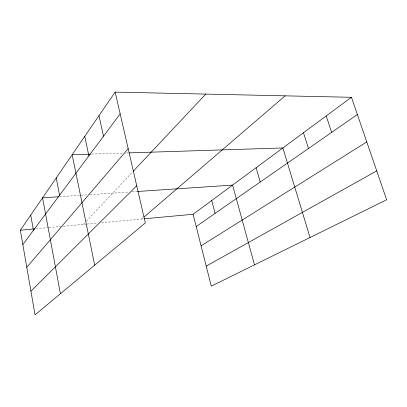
<?xml version="1.0" encoding="UTF-8"?>
<svg xmlns="http://www.w3.org/2000/svg" width="407" height="407" viewBox="0 0 407 407"><rect width="100%" height="100%" fill="white"/><g stroke="black" fill="none" stroke-linecap="round" stroke-linejoin="round"><path stroke-width="0.31" stroke-dasharray="2.04 1.53" d="M83.287 224.405L85.867 221.657M86.299 221.199L132.692 171.851M141.722 219.017L143.137 217.801M35.877 228.775L48.301 227.63M48.921 227.574L60.775 226.48M63.278 226.246L86.406 224.115M87.032 224.059L97.644 223.082M101.394 222.736L143.6 218.844M59.661 196.698L86.854 194.877M90.003 194.668L129.497 192.018M131.99 191.85L137.597 191.473M91.672 154.08L123.224 153.068M125.768 152.986L128.307 152.905"/><path stroke-width="0.61" d="M115.14 92.104L145.314 222.965L35.033 314.896L20.35 230.204L115.14 92.104L351.439 97.298L386.65 199.776L211.284 286.146L193.091 214.28L351.439 97.298M22.838 244.566L120.157 113.858M26.781 267.297L128.18 148.652M133.125 171.393L205.784 94.093M30.922 291.203L136.727 185.729M144.078 216.987L285.165 95.838M196.189 226.521L357.361 114.525M201.083 245.848L366.768 141.911M206.217 266.117L376.724 170.889M20.35 230.204L34.636 228.887M144.226 218.783L193.091 214.28M59.03 196.744L42.562 197.848L60.409 293.742M137.597 191.473L232.58 185.104L254.502 264.86M90.41 154.121L72.171 154.706L94.678 265.176M128.943 152.884L282.875 147.95L310.032 237.515M326.216 115.934L331.629 132.402M303.48 132.733L308.45 148.509M256.12 167.72L260.236 182.015M211.716 200.519L215.1 213.38M98.967 115.664L103.495 136.238M84.758 136.37L88.879 155.871M56.227 177.935L59.585 195.218M30.713 215.105L33.445 230.326"/></g></svg>
